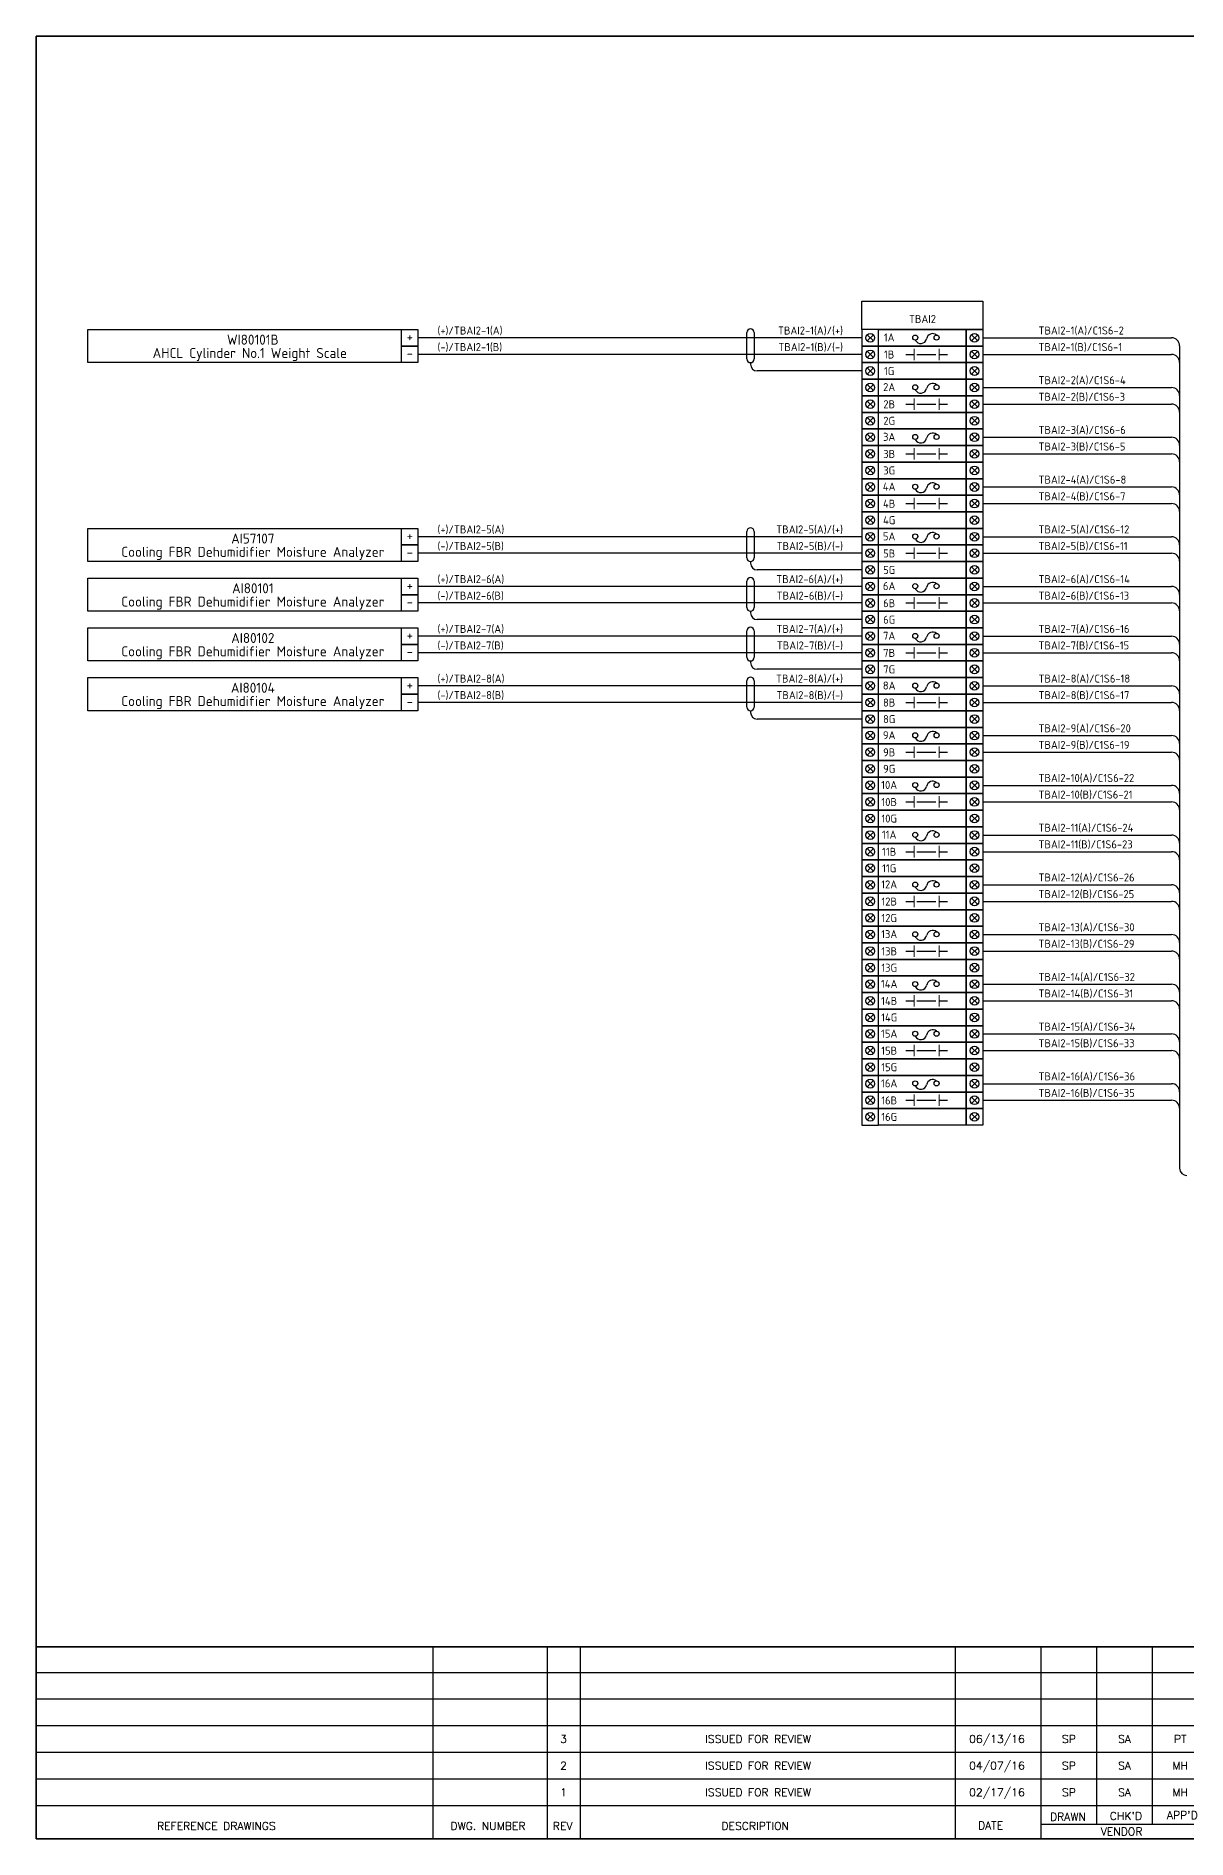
# Model space of a CAD drawing. Header units: inches. Extents: x 579627 to 667544, y 458630 to 507164.
# Drawn here: x 619305 to 621032, y 497172 to 499876 of the extents above; entities that cross this region are included whole.
import ezdxf
from ezdxf.enums import TextEntityAlignment as Align

# ---------------------------------------------------------------- set-up
doc = ezdxf.new("R2010")
doc.units = ezdxf.units.IN
doc.header["$MEASUREMENT"] = 0
for name, color, linetype in [('GT_1', 9, 'Continuous'), ('HELPPOINT', 7, 'Continuous'), ('MEMBER', 7, 'Continuous'), ('power', 7, 'Continuous')]:
    doc.layers.add(name, color=color, linetype=linetype)
doc.styles.add('HTX11', font='O8111901')
doc.styles.add('ISO3098B', font='ISO3098B.shx')
doc.styles.add('ROMANS', font='romans.shx', dxfattribs={"width": 0.85, "height": 25})

# ---------------------------------------------------------------- blocks, each defined once
blk = doc.blocks.new('TPA')
at = {"layer": 'GT_1', "color": 4, "flags": 128}
for points in [[(563383.4, 501946.4), (563383.4, 502273.8)], [(563578.8, 501946.4), (563578.8, 502273.8)], [(563634.6, 501946.4), (563634.6, 502273.8)], [(564274, 501946.4), (564274, 502273.8)], [(564419.8, 501946.4), (564419.8, 502273.8)], [(564514.7, 501971.1), (564514.7, 502273.8)], [(564609.7, 501971.2), (564609.7, 502273.8)], [(564807.7, 502229.7), (562706.8, 502229.7)], [(564807.7, 502184.4), (562706.8, 502184.4)], [(564807.7, 502139.1), (562706.8, 502139.1)], [(564807.7, 502093.7), (562706.8, 502093.7)], [(564807.7, 502048.3), (562706.8, 502048.3)], [(564807.6, 502003), (562706.8, 502003)], [(564704.3, 501971.1), (564419.8, 501971.1)]]:
    blk.add_lwpolyline(points, dxfattribs=at)
at = {"layer": 'HELPPOINT', "color": 4, "lineweight": 35}
for p, q in [((562706.8, 501946.4), (562706.8, 505019.3)), ((562706.8, 505019.3), (567131, 505019.3)), ((562706.8, 501946.4), (562706.8, 505019.3)), ((562706.8, 505019.3), (567131, 505019.3)), ((567131, 501946.4), (562706.8, 501946.4)), ((567131, 501946.4), (562706.8, 501946.4))]:
    blk.add_line(p, q, dxfattribs=at)
at = {"layer": 'MEMBER', "color": 4, "lineweight": 35}
blk.add_line((562706.8, 502273.8), (567131, 502273.8), dxfattribs=at)
blk.add_line((562706.8, 502273.8), (567131, 502273.8), dxfattribs=at)
at = {"style": 'HTX11'}
for tag, p in [('A', (566704.3, 502037.1)), ('B', (567038.2, 501963.3))]:
    blk.add_attdef(tag, text='', height=16.8, dxfattribs=at).set_placement(p, align=Align.MIDDLE_CENTER)
at = {"layer": 'MEMBER', "color": 4, "ltscale": 0.8, "style": 'ROMANS'}
for s, height, p in [('06/13/16', 13.49, (564344.6, 502116.6)), ('3', 13.5, (563605.6, 502116.6)), ('ISSUED FOR REVIEW', 13.495, (563937.5, 502116.6)), ('SP', 13.49, (564467.2, 502116.6)), ('SA', 13.49, (564562.1, 502116.6)), ('PT', 13.49, (564657, 502116.6)), ('2', 13.5, (563605.6, 502071.2)), ('ISSUED FOR REVIEW', 13.495, (563937.5, 502071.2)), ('04/07/16', 13.49, (564344.6, 502071.2)), ('SP', 13.49, (564467.2, 502071.2)), ('SA', 13.49, (564562.1, 502071.2)), ('MH', 13.49, (564657, 502071.2)), ('1', 13.5, (563605.6, 502025.8)), ('ISSUED FOR REVIEW', 13.495, (563937.5, 502025.8)), ('02/17/16', 13.49, (564344.6, 502025.8)), ('SP', 13.49, (564467.2, 502025.8)), ('SA', 13.49, (564562.1, 502025.8)), ('MH', 13.49, (564657, 502025.8))]:
    blk.add_text(s, height=height, dxfattribs=at).set_placement(p, align=Align.MIDDLE_CENTER)
for s, height, p in [('REFERENCE DRAWINGS', 13.495, (562912.9, 501961.6)), ('DWG. NUMBER', 13.495, (563413.2, 501961.6)), ('REV', 13.49, (563587.7, 501961.6)), ('DESCRIPTION', 13.495, (563875, 501961.6)), ('DATE', 13.49, (564312.3, 501962.5)), ('DRAWN', 13.49, (564435, 501977.3)), ("CHK'D", 13.49, (564537, 501978.7)), ("APP'D", 13.49, (564634.3, 501980.1)), ('VENDOR', 13.49, (564521.5, 501952.2))]:
    blk.add_text(s, height=height, dxfattribs=at).set_placement(p)

msp = doc.modelspace()

# ---------------------------------------------------------------- linework, layer by layer
at = {"color": 4}
for p, q in [((620544.2, 499423.8), (619878.2, 499423.8)), ((620725.6, 499423.8), (621008.6, 499423.8)), ((621020.6, 499411.8), (621020.6, 498178.3)), ((620725.6, 499349.2), (621008.6, 499349.2)), ((620725.6, 499274.6), (621008.6, 499274.6)), ((620725.6, 499200), (621008.6, 499200)), ((620544.2, 499125.4), (619878.2, 499125.4)), ((620725.6, 499125.4), (621008.6, 499125.4)), ((620544.2, 499050.8), (619878.2, 499050.8)), ((620725.6, 499050.8), (621008.6, 499050.8)), ((620544.2, 498976.2), (619878.2, 498976.2)), ((620725.6, 498976.2), (621008.6, 498976.2)), ((620544.2, 498901.7), (619878.2, 498901.7)), ((620725.6, 498901.7), (621008.6, 498901.7)), ((620725.6, 498827.1), (621008.6, 498827.1)), ((620725.6, 498752.5), (621008.6, 498752.5)), ((620725.6, 498677.9), (621008.6, 498677.9)), ((620725.6, 498603.3), (621008.6, 498603.3)), ((620725.6, 498528.7), (621008.6, 498528.7)), ((620725.6, 498454.1), (621008.6, 498454.1)), ((620725.6, 498379.6), (621008.6, 498379.6)), ((620725.6, 498305), (621008.6, 498305))]:
    msp.add_line(p, q, dxfattribs=at)
at = {"color": 1}
for p, q in [((620561.3, 499428.4), (620552, 499419.1)), ((620552, 499428.4), (620561.3, 499419.1)), ((620708.5, 499428.4), (620717.8, 499419.1)), ((620717.8, 499428.4), (620708.5, 499419.1)), ((620561.3, 499353.8), (620552, 499344.5)), ((620552, 499353.8), (620561.3, 499344.5)), ((620708.5, 499353.8), (620717.8, 499344.5)), ((620717.8, 499353.8), (620708.5, 499344.5)), ((620561.3, 499279.2), (620552, 499270)), ((620552, 499279.2), (620561.3, 499270)), ((620708.5, 499279.2), (620717.8, 499270)), ((620717.8, 499279.2), (620708.5, 499270)), ((620561.3, 499204.6), (620552, 499195.4)), ((620552, 499204.6), (620561.3, 499195.4)), ((620708.5, 499204.6), (620717.8, 499195.4)), ((620717.8, 499204.6), (620708.5, 499195.4)), ((620561.3, 499130), (620552, 499120.8)), ((620552, 499130), (620561.3, 499120.8)), ((620708.5, 499130), (620717.8, 499120.8)), ((620717.8, 499130), (620708.5, 499120.8)), ((620561.3, 499055.5), (620552, 499046.2)), ((620552, 499055.5), (620561.3, 499046.2)), ((620708.5, 499055.5), (620717.8, 499046.2)), ((620717.8, 499055.5), (620708.5, 499046.2)), ((620561.3, 498980.9), (620552, 498971.6)), ((620552, 498980.9), (620561.3, 498971.6)), ((620708.5, 498980.9), (620717.8, 498971.6)), ((620717.8, 498980.9), (620708.5, 498971.6)), ((620561.3, 498906.3), (620552, 498897)), ((620552, 498906.3), (620561.3, 498897)), ((620708.5, 498906.3), (620717.8, 498897)), ((620717.8, 498906.3), (620708.5, 498897)), ((620561.3, 498831.7), (620552, 498822.4)), ((620552, 498831.7), (620561.3, 498822.4)), ((620708.5, 498831.7), (620717.8, 498822.4)), ((620717.8, 498831.7), (620708.5, 498822.4)), ((620561.3, 498757.1), (620552, 498747.9)), ((620552, 498757.1), (620561.3, 498747.9)), ((620708.5, 498757.1), (620717.8, 498747.9)), ((620717.8, 498757.1), (620708.5, 498747.9)), ((620561.3, 498682.5), (620552, 498673.3)), ((620552, 498682.5), (620561.3, 498673.3)), ((620708.5, 498682.5), (620717.8, 498673.3)), ((620717.8, 498682.5), (620708.5, 498673.3)), ((620561.3, 498607.9), (620552, 498598.7)), ((620552, 498607.9), (620561.3, 498598.7)), ((620708.5, 498607.9), (620717.8, 498598.7)), ((620717.8, 498607.9), (620708.5, 498598.7)), ((620561.3, 498533.4), (620552, 498524.1)), ((620552, 498533.4), (620561.3, 498524.1)), ((620708.5, 498533.4), (620717.8, 498524.1)), ((620717.8, 498533.4), (620708.5, 498524.1)), ((620561.3, 498458.8), (620552, 498449.5)), ((620552, 498458.8), (620561.3, 498449.5)), ((620708.5, 498458.8), (620717.8, 498449.5)), ((620717.8, 498458.8), (620708.5, 498449.5)), ((620561.3, 498384.2), (620552, 498374.9)), ((620552, 498384.2), (620561.3, 498374.9)), ((620708.5, 498384.2), (620717.8, 498374.9)), ((620717.8, 498384.2), (620708.5, 498374.9)), ((620561.3, 498309.6), (620552, 498300.4)), ((620552, 498309.6), (620561.3, 498300.4)), ((620708.5, 498309.6), (620717.8, 498300.4)), ((620717.8, 498309.6), (620708.5, 498300.4))]:
    msp.add_line(p, q, dxfattribs=at)
at = {"color": 0}
for p, q in [((620544.2, 499398.9), (619878.2, 499398.9)), ((620561.3, 499403.5), (620552, 499394.3)), ((620552, 499403.5), (620561.3, 499394.3)), ((620609.8, 499398.9), (620622.4, 499398.9)), ((620626.3, 499398.9), (620654.9, 499398.9)), ((620659.9, 499398.9), (620672.5, 499398.9)), ((620708.5, 499403.5), (620717.8, 499394.3)), ((620717.8, 499403.5), (620708.5, 499394.3)), ((620725.6, 499398.9), (621008.6, 499398.9)), ((620561.3, 499328.9), (620552, 499319.7)), ((620552, 499328.9), (620561.3, 499319.7)), ((620609.8, 499324.3), (620622.4, 499324.3)), ((620626.3, 499324.3), (620654.9, 499324.3)), ((620659.9, 499324.3), (620672.5, 499324.3)), ((620708.5, 499328.9), (620717.8, 499319.7)), ((620717.8, 499328.9), (620708.5, 499319.7)), ((620725.6, 499324.3), (621008.6, 499324.3)), ((620561.3, 499254.3), (620552, 499245.1)), ((620552, 499254.3), (620561.3, 499245.1)), ((620708.5, 499254.3), (620717.8, 499245.1)), ((620717.8, 499254.3), (620708.5, 499245.1)), ((620609.8, 499249.7), (620622.4, 499249.7)), ((620626.3, 499249.7), (620654.9, 499249.7)), ((620659.9, 499249.7), (620672.5, 499249.7)), ((620725.6, 499249.7), (621008.6, 499249.7)), ((620561.3, 499179.8), (620552, 499170.5)), ((620552, 499179.8), (620561.3, 499170.5)), ((620609.8, 499175.1), (620622.4, 499175.1)), ((620626.3, 499175.1), (620654.9, 499175.1)), ((620659.9, 499175.1), (620672.5, 499175.1)), ((620708.5, 499179.8), (620717.8, 499170.5)), ((620717.8, 499179.8), (620708.5, 499170.5)), ((620725.6, 499175.1), (621008.6, 499175.1)), ((620544.2, 499100.6), (619878.2, 499100.6)), ((620561.3, 499105.2), (620552, 499095.9)), ((620552, 499105.2), (620561.3, 499095.9)), ((620609.8, 499100.6), (620622.4, 499100.6)), ((620626.3, 499100.6), (620654.9, 499100.6)), ((620659.9, 499100.6), (620672.5, 499100.6)), ((620708.5, 499105.2), (620717.8, 499095.9)), ((620717.8, 499105.2), (620708.5, 499095.9)), ((620725.6, 499100.6), (621008.6, 499100.6)), ((620544.2, 499026), (619878.2, 499026)), ((620561.3, 499030.6), (620552, 499021.3)), ((620552, 499030.6), (620561.3, 499021.3)), ((620609.8, 499026), (620622.4, 499026)), ((620626.3, 499026), (620654.9, 499026)), ((620659.9, 499026), (620672.5, 499026)), ((620708.5, 499030.6), (620717.8, 499021.3)), ((620717.8, 499030.6), (620708.5, 499021.3)), ((620725.6, 499026), (621008.6, 499026)), ((620561.3, 498956), (620552, 498946.8)), ((620552, 498956), (620561.3, 498946.8)), ((620708.5, 498956), (620717.8, 498946.8)), ((620717.8, 498956), (620708.5, 498946.8)), ((620544.2, 498951.4), (619878.2, 498951.4)), ((620609.8, 498951.4), (620622.4, 498951.4)), ((620626.3, 498951.4), (620654.9, 498951.4)), ((620659.9, 498951.4), (620672.5, 498951.4)), ((620725.6, 498951.4), (621008.6, 498951.4)), ((620544.2, 498876.8), (619878.2, 498876.8)), ((620561.3, 498881.4), (620552, 498872.2)), ((620552, 498881.4), (620561.3, 498872.2)), ((620609.8, 498876.8), (620622.4, 498876.8)), ((620626.3, 498876.8), (620654.9, 498876.8)), ((620659.9, 498876.8), (620672.5, 498876.8)), ((620708.5, 498881.4), (620717.8, 498872.2)), ((620717.8, 498881.4), (620708.5, 498872.2)), ((620725.6, 498876.8), (621008.6, 498876.8)), ((620561.3, 498806.8), (620552, 498797.6)), ((620552, 498806.8), (620561.3, 498797.6)), ((620609.8, 498802.2), (620622.4, 498802.2)), ((620626.3, 498802.2), (620654.9, 498802.2)), ((620659.9, 498802.2), (620672.5, 498802.2)), ((620708.5, 498806.8), (620717.8, 498797.6)), ((620717.8, 498806.8), (620708.5, 498797.6)), ((620725.6, 498802.2), (621008.6, 498802.2)), ((620561.3, 498732.3), (620552, 498723)), ((620552, 498732.3), (620561.3, 498723)), ((620609.8, 498727.6), (620622.4, 498727.6)), ((620626.3, 498727.6), (620654.9, 498727.6)), ((620659.9, 498727.6), (620672.5, 498727.6)), ((620708.5, 498732.3), (620717.8, 498723)), ((620717.8, 498732.3), (620708.5, 498723)), ((620725.6, 498727.6), (621008.6, 498727.6)), ((620561.3, 498657.7), (620552, 498648.4)), ((620552, 498657.7), (620561.3, 498648.4)), ((620708.5, 498657.7), (620717.8, 498648.4)), ((620717.8, 498657.7), (620708.5, 498648.4)), ((620609.8, 498653), (620622.4, 498653)), ((620626.3, 498653), (620654.9, 498653)), ((620659.9, 498653), (620672.5, 498653)), ((620725.6, 498653), (621008.6, 498653)), ((620561.3, 498583.1), (620552, 498573.8)), ((620552, 498583.1), (620561.3, 498573.8)), ((620609.8, 498578.5), (620622.4, 498578.5)), ((620626.3, 498578.5), (620654.9, 498578.5)), ((620659.9, 498578.5), (620672.5, 498578.5)), ((620708.5, 498583.1), (620717.8, 498573.8)), ((620717.8, 498583.1), (620708.5, 498573.8)), ((620725.6, 498578.5), (621008.6, 498578.5)), ((620561.3, 498508.5), (620552, 498499.2)), ((620552, 498508.5), (620561.3, 498499.2)), ((620609.8, 498503.9), (620622.4, 498503.9)), ((620626.3, 498503.9), (620654.9, 498503.9)), ((620659.9, 498503.9), (620672.5, 498503.9)), ((620708.5, 498508.5), (620717.8, 498499.2)), ((620717.8, 498508.5), (620708.5, 498499.2)), ((620725.6, 498503.9), (621008.6, 498503.9)), ((620561.3, 498433.9), (620552, 498424.7)), ((620552, 498433.9), (620561.3, 498424.7)), ((620609.8, 498429.3), (620622.4, 498429.3)), ((620626.3, 498429.3), (620654.9, 498429.3)), ((620659.9, 498429.3), (620672.5, 498429.3)), ((620708.5, 498433.9), (620717.8, 498424.7)), ((620717.8, 498433.9), (620708.5, 498424.7)), ((620725.6, 498429.3), (621008.6, 498429.3)), ((620561.3, 498359.3), (620552, 498350.1)), ((620552, 498359.3), (620561.3, 498350.1)), ((620609.8, 498354.7), (620622.4, 498354.7)), ((620626.3, 498354.7), (620654.9, 498354.7)), ((620659.9, 498354.7), (620672.5, 498354.7)), ((620708.5, 498359.3), (620717.8, 498350.1)), ((620717.8, 498359.3), (620708.5, 498350.1)), ((620725.6, 498354.7), (621008.6, 498354.7)), ((620561.3, 498284.7), (620552, 498275.5)), ((620552, 498284.7), (620561.3, 498275.5)), ((620609.8, 498280.1), (620622.4, 498280.1)), ((620626.3, 498280.1), (620654.9, 498280.1)), ((620659.9, 498280.1), (620672.5, 498280.1)), ((620708.5, 498284.7), (620717.8, 498275.5)), ((620717.8, 498284.7), (620708.5, 498275.5)), ((620725.6, 498280.1), (621008.6, 498280.1))]:
    msp.add_line(p, q, dxfattribs=at)
at = {"color": 0, "lineweight": 9}
for p, q in [((620622.4, 499390.4), (620622.4, 499407.4)), ((620659.9, 499390.4), (620659.9, 499407.4)), ((620622.4, 499315.8), (620622.4, 499332.8)), ((620659.9, 499315.8), (620659.9, 499332.8)), ((620622.4, 499241.2), (620622.4, 499258.3)), ((620659.9, 499241.2), (620659.9, 499258.3)), ((620622.4, 499166.6), (620622.4, 499183.7)), ((620659.9, 499166.6), (620659.9, 499183.7)), ((620622.4, 499092), (620622.4, 499109.1)), ((620659.9, 499092), (620659.9, 499109.1)), ((620622.4, 499017.4), (620622.4, 499034.5)), ((620659.9, 499017.4), (620659.9, 499034.5)), ((620622.4, 498942.8), (620622.4, 498959.9)), ((620659.9, 498942.8), (620659.9, 498959.9)), ((620622.4, 498868.3), (620622.4, 498885.3)), ((620659.9, 498868.3), (620659.9, 498885.3)), ((620622.4, 498793.7), (620622.4, 498810.7)), ((620659.9, 498793.7), (620659.9, 498810.7)), ((620622.4, 498719.1), (620622.4, 498736.2)), ((620659.9, 498719.1), (620659.9, 498736.2)), ((620622.4, 498644.5), (620622.4, 498661.6)), ((620659.9, 498644.5), (620659.9, 498661.6)), ((620622.4, 498569.9), (620622.4, 498587)), ((620659.9, 498569.9), (620659.9, 498587)), ((620622.4, 498495.3), (620622.4, 498512.4)), ((620659.9, 498495.3), (620659.9, 498512.4)), ((620622.4, 498420.8), (620622.4, 498437.8)), ((620659.9, 498420.8), (620659.9, 498437.8)), ((620622.4, 498346.2), (620622.4, 498363.2)), ((620659.9, 498346.2), (620659.9, 498363.2)), ((620622.4, 498271.6), (620622.4, 498288.6)), ((620659.9, 498271.6), (620659.9, 498288.6))]:
    msp.add_line(p, q, dxfattribs=at)
at = {"color": 3}
for p, q in [((620377, 499386.5), (620377, 499384)), ((620544.2, 499374), (620387, 499374)), ((620561.3, 499378.7), (620552, 499369.4)), ((620552, 499378.7), (620561.3, 499369.4)), ((620708.5, 499378.7), (620717.8, 499369.4)), ((620717.8, 499378.7), (620708.5, 499369.4)), ((620561.3, 499304.1), (620552, 499294.8)), ((620552, 499304.1), (620561.3, 499294.8)), ((620708.5, 499304.1), (620717.8, 499294.8)), ((620717.8, 499304.1), (620708.5, 499294.8)), ((620561.3, 499229.5), (620552, 499220.2)), ((620552, 499229.5), (620561.3, 499220.2)), ((620708.5, 499229.5), (620717.8, 499220.2)), ((620717.8, 499229.5), (620708.5, 499220.2)), ((620561.3, 499154.9), (620552, 499145.7)), ((620552, 499154.9), (620561.3, 499145.7)), ((620708.5, 499154.9), (620717.8, 499145.7)), ((620717.8, 499154.9), (620708.5, 499145.7)), ((620377, 499088.1), (620377, 499085.7)), ((620544.2, 499075.7), (620387, 499075.7)), ((620561.3, 499080.3), (620552, 499071.1)), ((620552, 499080.3), (620561.3, 499071.1)), ((620708.5, 499080.3), (620717.8, 499071.1)), ((620717.8, 499080.3), (620708.5, 499071.1)), ((620377, 499013.6), (620377, 499011.1)), ((620544.2, 499001.1), (620387, 499001.1)), ((620561.3, 499005.7), (620552, 498996.5)), ((620552, 499005.7), (620561.3, 498996.5)), ((620708.5, 499005.7), (620717.8, 498996.5)), ((620717.8, 499005.7), (620708.5, 498996.5)), ((620377, 498939), (620377, 498936.5)), ((620561.3, 498931.1), (620552, 498921.9)), ((620552, 498931.1), (620561.3, 498921.9)), ((620708.5, 498931.1), (620717.8, 498921.9)), ((620717.8, 498931.1), (620708.5, 498921.9)), ((620544.2, 498926.5), (620387, 498926.5)), ((620377, 498864.4), (620377, 498861.9)), ((620544.2, 498851.9), (620387, 498851.9)), ((620561.3, 498856.6), (620552, 498847.3)), ((620552, 498856.6), (620561.3, 498847.3)), ((620708.5, 498856.6), (620717.8, 498847.3)), ((620717.8, 498856.6), (620708.5, 498847.3)), ((620561.3, 498782), (620552, 498772.7)), ((620552, 498782), (620561.3, 498772.7)), ((620708.5, 498782), (620717.8, 498772.7)), ((620717.8, 498782), (620708.5, 498772.7)), ((620561.3, 498707.4), (620552, 498698.1)), ((620552, 498707.4), (620561.3, 498698.1)), ((620708.5, 498707.4), (620717.8, 498698.1)), ((620717.8, 498707.4), (620708.5, 498698.1)), ((620561.3, 498632.8), (620552, 498623.6)), ((620552, 498632.8), (620561.3, 498623.6)), ((620708.5, 498632.8), (620717.8, 498623.6)), ((620717.8, 498632.8), (620708.5, 498623.6)), ((620561.3, 498558.2), (620552, 498549)), ((620552, 498558.2), (620561.3, 498549)), ((620708.5, 498558.2), (620717.8, 498549)), ((620717.8, 498558.2), (620708.5, 498549)), ((620561.3, 498483.6), (620552, 498474.4)), ((620552, 498483.6), (620561.3, 498474.4)), ((620708.5, 498483.6), (620717.8, 498474.4)), ((620717.8, 498483.6), (620708.5, 498474.4)), ((620561.3, 498409), (620552, 498399.8)), ((620552, 498409), (620561.3, 498399.8)), ((620708.5, 498409), (620717.8, 498399.8)), ((620717.8, 498409), (620708.5, 498399.8)), ((620561.3, 498334.5), (620552, 498325.2)), ((620552, 498334.5), (620561.3, 498325.2)), ((620708.5, 498334.5), (620717.8, 498325.2)), ((620717.8, 498334.5), (620708.5, 498325.2)), ((620561.3, 498259.9), (620552, 498250.6)), ((620552, 498259.9), (620561.3, 498250.6)), ((620708.5, 498259.9), (620717.8, 498250.6)), ((620717.8, 498259.9), (620708.5, 498250.6))]:
    msp.add_line(p, q, dxfattribs=at)
at = {"color": 4}
msp.add_lwpolyline([(620544.2, 499478.7), (620725.6, 499478.7), (620725.6, 499436.2), (620544.2, 499436.2)], close=True, dxfattribs=at)
at = {"color": 2}
for points in [[(619382.9, 499436.2), (619878.2, 499436.2), (619878.2, 499386.5), (619382.9, 499386.5)], [(619382.9, 499137.8), (619878.2, 499137.8), (619878.2, 499088.1), (619382.9, 499088.1)], [(619382.9, 499063.3), (619878.2, 499063.3), (619878.2, 499013.5), (619382.9, 499013.5)], [(619382.9, 498988.7), (619878.2, 498988.7), (619878.2, 498939), (619382.9, 498939)], [(619382.9, 498914.1), (619878.2, 498914.1), (619878.2, 498864.4), (619382.9, 498864.4)]]:
    msp.add_lwpolyline(points, close=True, dxfattribs=at)
at = {"color": 1}
for points in [[(619853.3, 499436.2), (619878.2, 499436.2), (619878.2, 499411.3), (619853.3, 499411.3)], [(620569.1, 499436.2), (620544.2, 499436.2), (620544.2, 499411.3), (620569.1, 499411.3)], [(620569.1, 499436.2), (620700.7, 499436.2), (620700.7, 499411.3), (620569.1, 499411.3)], [(620700.7, 499436.2), (620725.6, 499436.2), (620725.6, 499411.3), (620700.7, 499411.3)], [(620569.1, 499361.6), (620544.2, 499361.6), (620544.2, 499336.7), (620569.1, 499336.7)], [(620569.1, 499361.6), (620700.7, 499361.6), (620700.7, 499336.7), (620569.1, 499336.7)], [(620700.7, 499361.6), (620725.6, 499361.6), (620725.6, 499336.7), (620700.7, 499336.7)], [(620569.1, 499287), (620544.2, 499287), (620544.2, 499262.2), (620569.1, 499262.2)], [(620569.1, 499287), (620700.7, 499287), (620700.7, 499262.2), (620569.1, 499262.2)], [(620700.7, 499287), (620725.6, 499287), (620725.6, 499262.2), (620700.7, 499262.2)], [(620569.1, 499212.4), (620544.2, 499212.4), (620544.2, 499187.6), (620569.1, 499187.6)], [(620569.1, 499212.4), (620700.7, 499212.4), (620700.7, 499187.6), (620569.1, 499187.6)], [(620700.7, 499212.4), (620725.6, 499212.4), (620725.6, 499187.6), (620700.7, 499187.6)], [(619853.3, 499137.8), (619878.2, 499137.8), (619878.2, 499113), (619853.3, 499113)], [(620569.1, 499137.8), (620544.2, 499137.8), (620544.2, 499113), (620569.1, 499113)], [(620569.1, 499137.8), (620700.7, 499137.8), (620700.7, 499113), (620569.1, 499113)], [(620700.7, 499137.8), (620725.6, 499137.8), (620725.6, 499113), (620700.7, 499113)], [(619853.3, 499063.3), (619878.2, 499063.3), (619878.2, 499038.4), (619853.3, 499038.4)], [(620569.1, 499063.3), (620544.2, 499063.3), (620544.2, 499038.4), (620569.1, 499038.4)], [(620569.1, 499063.3), (620700.7, 499063.3), (620700.7, 499038.4), (620569.1, 499038.4)], [(620700.7, 499063.3), (620725.6, 499063.3), (620725.6, 499038.4), (620700.7, 499038.4)], [(619853.3, 498988.7), (619878.2, 498988.7), (619878.2, 498963.8), (619853.3, 498963.8)], [(620569.1, 498988.7), (620544.2, 498988.7), (620544.2, 498963.8), (620569.1, 498963.8)], [(620569.1, 498988.7), (620700.7, 498988.7), (620700.7, 498963.8), (620569.1, 498963.8)], [(620700.7, 498988.7), (620725.6, 498988.7), (620725.6, 498963.8), (620700.7, 498963.8)], [(619853.3, 498914.1), (619878.2, 498914.1), (619878.2, 498889.2), (619853.3, 498889.2)], [(620569.1, 498914.1), (620544.2, 498914.1), (620544.2, 498889.2), (620569.1, 498889.2)], [(620569.1, 498914.1), (620700.7, 498914.1), (620700.7, 498889.2), (620569.1, 498889.2)], [(620700.7, 498914.1), (620725.6, 498914.1), (620725.6, 498889.2), (620700.7, 498889.2)], [(620569.1, 498839.5), (620544.2, 498839.5), (620544.2, 498814.6), (620569.1, 498814.6)], [(620569.1, 498839.5), (620700.7, 498839.5), (620700.7, 498814.6), (620569.1, 498814.6)], [(620700.7, 498839.5), (620725.6, 498839.5), (620725.6, 498814.6), (620700.7, 498814.6)], [(620569.1, 498764.9), (620544.2, 498764.9), (620544.2, 498740.1), (620569.1, 498740.1)], [(620569.1, 498764.9), (620700.7, 498764.9), (620700.7, 498740.1), (620569.1, 498740.1)], [(620700.7, 498764.9), (620725.6, 498764.9), (620725.6, 498740.1), (620700.7, 498740.1)], [(620569.1, 498690.3), (620544.2, 498690.3), (620544.2, 498665.5), (620569.1, 498665.5)], [(620569.1, 498690.3), (620700.7, 498690.3), (620700.7, 498665.5), (620569.1, 498665.5)], [(620700.7, 498690.3), (620725.6, 498690.3), (620725.6, 498665.5), (620700.7, 498665.5)], [(620569.1, 498615.7), (620544.2, 498615.7), (620544.2, 498590.9), (620569.1, 498590.9)], [(620569.1, 498615.7), (620700.7, 498615.7), (620700.7, 498590.9), (620569.1, 498590.9)], [(620700.7, 498615.7), (620725.6, 498615.7), (620725.6, 498590.9), (620700.7, 498590.9)], [(620569.1, 498541.2), (620544.2, 498541.2), (620544.2, 498516.3), (620569.1, 498516.3)], [(620569.1, 498541.2), (620700.7, 498541.2), (620700.7, 498516.3), (620569.1, 498516.3)], [(620700.7, 498541.2), (620725.6, 498541.2), (620725.6, 498516.3), (620700.7, 498516.3)], [(620569.1, 498466.6), (620544.2, 498466.6), (620544.2, 498441.7), (620569.1, 498441.7)], [(620569.1, 498466.6), (620700.7, 498466.6), (620700.7, 498441.7), (620569.1, 498441.7)], [(620700.7, 498466.6), (620725.6, 498466.6), (620725.6, 498441.7), (620700.7, 498441.7)], [(620569.1, 498392), (620544.2, 498392), (620544.2, 498367.1), (620569.1, 498367.1)], [(620569.1, 498392), (620700.7, 498392), (620700.7, 498367.1), (620569.1, 498367.1)], [(620700.7, 498392), (620725.6, 498392), (620725.6, 498367.1), (620700.7, 498367.1)], [(620569.1, 498317.4), (620544.2, 498317.4), (620544.2, 498292.5), (620569.1, 498292.5)], [(620569.1, 498317.4), (620700.7, 498317.4), (620700.7, 498292.5), (620569.1, 498292.5)], [(620700.7, 498317.4), (620725.6, 498317.4), (620725.6, 498292.5), (620700.7, 498292.5)]]:
    msp.add_lwpolyline(points, close=True, dxfattribs=at)
at = {"color": 3}
for points in [[(620371.5, 499392), (620371.5, 499392), (620371.5, 499431.5)], [(620382.5, 499431.5), (620382.5, 499392)], [(620371.5, 499093.6), (620371.5, 499093.6), (620371.5, 499133.2)], [(620382.5, 499133.2), (620382.5, 499093.6)], [(620371.5, 499019.1), (620371.5, 499019.1), (620371.5, 499058.6)], [(620382.5, 499058.6), (620382.5, 499019.1)], [(620371.5, 498944.5), (620371.5, 498944.5), (620371.5, 498984)], [(620382.5, 498984), (620382.5, 498944.5)], [(620371.5, 498869.9), (620371.5, 498869.9), (620371.5, 498909.4)], [(620382.5, 498909.4), (620382.5, 498869.9)]]:
    msp.add_lwpolyline(points, dxfattribs=at)
at = {"color": 0, "const_width": 0.3}
for points in [[(620544.2, 499436.2), (620725.6, 499436.2), (620725.6, 499361.6), (620544.2, 499361.6), (620544.2, 499436.2)], [(620544.2, 499361.6), (620725.6, 499361.6), (620725.6, 499287), (620544.2, 499287), (620544.2, 499361.6)], [(620544.2, 499287), (620725.6, 499287), (620725.6, 499212.4), (620544.2, 499212.4), (620544.2, 499287)], [(620544.2, 499212.4), (620725.6, 499212.4), (620725.6, 499137.8), (620544.2, 499137.8), (620544.2, 499212.4)], [(620544.2, 499137.8), (620725.6, 499137.8), (620725.6, 499063.3), (620544.2, 499063.3), (620544.2, 499137.8)], [(620544.2, 499063.3), (620725.6, 499063.3), (620725.6, 498988.7), (620544.2, 498988.7), (620544.2, 499063.3)], [(620544.2, 498988.7), (620725.6, 498988.7), (620725.6, 498914.1), (620544.2, 498914.1), (620544.2, 498988.7)], [(620544.2, 498914.1), (620725.6, 498914.1), (620725.6, 498839.5), (620544.2, 498839.5), (620544.2, 498914.1)], [(620544.2, 498839.5), (620725.6, 498839.5), (620725.6, 498764.9), (620544.2, 498764.9), (620544.2, 498839.5)], [(620544.2, 498764.9), (620725.6, 498764.9), (620725.6, 498690.3), (620544.2, 498690.3), (620544.2, 498764.9)], [(620544.2, 498690.3), (620725.6, 498690.3), (620725.6, 498615.7), (620544.2, 498615.7), (620544.2, 498690.3)], [(620544.2, 498615.7), (620725.6, 498615.7), (620725.6, 498541.2), (620544.2, 498541.2), (620544.2, 498615.7)], [(620544.2, 498541.2), (620725.6, 498541.2), (620725.6, 498466.6), (620544.2, 498466.6), (620544.2, 498541.2)], [(620544.2, 498466.6), (620725.6, 498466.6), (620725.6, 498392), (620544.2, 498392), (620544.2, 498466.6)], [(620544.2, 498392), (620725.6, 498392), (620725.6, 498317.4), (620544.2, 498317.4), (620544.2, 498392)], [(620544.2, 498317.4), (620725.6, 498317.4), (620725.6, 498242.8), (620544.2, 498242.8), (620544.2, 498317.4)]]:
    msp.add_lwpolyline(points, dxfattribs=at)
at = {"color": 0}
for points in [[(619853.3, 499411.3), (619878.2, 499411.3), (619878.2, 499386.5), (619853.3, 499386.5)], [(620569.1, 499411.3), (620544.2, 499411.3), (620544.2, 499386.5), (620569.1, 499386.5)], [(620569.1, 499411.3), (620700.7, 499411.3), (620700.7, 499386.5), (620569.1, 499386.5)], [(620700.7, 499411.3), (620725.6, 499411.3), (620725.6, 499386.5), (620700.7, 499386.5)], [(620569.1, 499336.7), (620544.2, 499336.7), (620544.2, 499311.9), (620569.1, 499311.9)], [(620569.1, 499336.7), (620700.7, 499336.7), (620700.7, 499311.9), (620569.1, 499311.9)], [(620700.7, 499336.7), (620725.6, 499336.7), (620725.6, 499311.9), (620700.7, 499311.9)], [(620569.1, 499262.2), (620544.2, 499262.2), (620544.2, 499237.3), (620569.1, 499237.3)], [(620569.1, 499262.2), (620700.7, 499262.2), (620700.7, 499237.3), (620569.1, 499237.3)], [(620700.7, 499262.2), (620725.6, 499262.2), (620725.6, 499237.3), (620700.7, 499237.3)], [(620569.1, 499187.6), (620544.2, 499187.6), (620544.2, 499162.7), (620569.1, 499162.7)], [(620569.1, 499187.6), (620700.7, 499187.6), (620700.7, 499162.7), (620569.1, 499162.7)], [(620700.7, 499187.6), (620725.6, 499187.6), (620725.6, 499162.7), (620700.7, 499162.7)], [(619853.3, 499113), (619878.2, 499113), (619878.2, 499088.1), (619853.3, 499088.1)], [(620569.1, 499113), (620544.2, 499113), (620544.2, 499088.1), (620569.1, 499088.1)], [(620569.1, 499113), (620700.7, 499113), (620700.7, 499088.1), (620569.1, 499088.1)], [(620700.7, 499113), (620725.6, 499113), (620725.6, 499088.1), (620700.7, 499088.1)], [(619853.3, 499038.4), (619878.2, 499038.4), (619878.2, 499013.5), (619853.3, 499013.5)], [(620569.1, 499038.4), (620544.2, 499038.4), (620544.2, 499013.5), (620569.1, 499013.5)], [(620569.1, 499038.4), (620700.7, 499038.4), (620700.7, 499013.5), (620569.1, 499013.5)], [(620700.7, 499038.4), (620725.6, 499038.4), (620725.6, 499013.5), (620700.7, 499013.5)], [(619853.3, 498963.8), (619878.2, 498963.8), (619878.2, 498939), (619853.3, 498939)], [(620569.1, 498963.8), (620544.2, 498963.8), (620544.2, 498939), (620569.1, 498939)], [(620569.1, 498963.8), (620700.7, 498963.8), (620700.7, 498939), (620569.1, 498939)], [(620700.7, 498963.8), (620725.6, 498963.8), (620725.6, 498939), (620700.7, 498939)], [(619853.3, 498889.2), (619878.2, 498889.2), (619878.2, 498864.4), (619853.3, 498864.4)], [(620569.1, 498889.2), (620544.2, 498889.2), (620544.2, 498864.4), (620569.1, 498864.4)], [(620569.1, 498889.2), (620700.7, 498889.2), (620700.7, 498864.4), (620569.1, 498864.4)], [(620700.7, 498889.2), (620725.6, 498889.2), (620725.6, 498864.4), (620700.7, 498864.4)], [(620569.1, 498814.6), (620544.2, 498814.6), (620544.2, 498789.8), (620569.1, 498789.8)], [(620569.1, 498814.6), (620700.7, 498814.6), (620700.7, 498789.8), (620569.1, 498789.8)], [(620700.7, 498814.6), (620725.6, 498814.6), (620725.6, 498789.8), (620700.7, 498789.8)], [(620569.1, 498740.1), (620544.2, 498740.1), (620544.2, 498715.2), (620569.1, 498715.2)], [(620569.1, 498740.1), (620700.7, 498740.1), (620700.7, 498715.2), (620569.1, 498715.2)], [(620700.7, 498740.1), (620725.6, 498740.1), (620725.6, 498715.2), (620700.7, 498715.2)], [(620569.1, 498665.5), (620544.2, 498665.5), (620544.2, 498640.6), (620569.1, 498640.6)], [(620569.1, 498665.5), (620700.7, 498665.5), (620700.7, 498640.6), (620569.1, 498640.6)], [(620700.7, 498665.5), (620725.6, 498665.5), (620725.6, 498640.6), (620700.7, 498640.6)], [(620569.1, 498590.9), (620544.2, 498590.9), (620544.2, 498566), (620569.1, 498566)], [(620569.1, 498590.9), (620700.7, 498590.9), (620700.7, 498566), (620569.1, 498566)], [(620700.7, 498590.9), (620725.6, 498590.9), (620725.6, 498566), (620700.7, 498566)], [(620569.1, 498516.3), (620544.2, 498516.3), (620544.2, 498491.4), (620569.1, 498491.4)], [(620569.1, 498516.3), (620700.7, 498516.3), (620700.7, 498491.4), (620569.1, 498491.4)], [(620700.7, 498516.3), (620725.6, 498516.3), (620725.6, 498491.4), (620700.7, 498491.4)], [(620569.1, 498441.7), (620544.2, 498441.7), (620544.2, 498416.9), (620569.1, 498416.9)], [(620569.1, 498441.7), (620700.7, 498441.7), (620700.7, 498416.9), (620569.1, 498416.9)], [(620700.7, 498441.7), (620725.6, 498441.7), (620725.6, 498416.9), (620700.7, 498416.9)], [(620569.1, 498367.1), (620544.2, 498367.1), (620544.2, 498342.3), (620569.1, 498342.3)], [(620569.1, 498367.1), (620700.7, 498367.1), (620700.7, 498342.3), (620569.1, 498342.3)], [(620700.7, 498367.1), (620725.6, 498367.1), (620725.6, 498342.3), (620700.7, 498342.3)], [(620569.1, 498292.5), (620544.2, 498292.5), (620544.2, 498267.7), (620569.1, 498267.7)], [(620569.1, 498292.5), (620700.7, 498292.5), (620700.7, 498267.7), (620569.1, 498267.7)], [(620700.7, 498292.5), (620725.6, 498292.5), (620725.6, 498267.7), (620700.7, 498267.7)]]:
    msp.add_lwpolyline(points, close=True, dxfattribs=at)
at = {"color": 3}
for points in [[(620569.1, 499386.5), (620544.2, 499386.5), (620544.2, 499361.6), (620569.1, 499361.6)], [(620569.1, 499386.5), (620700.7, 499386.5), (620700.7, 499361.6), (620569.1, 499361.6)], [(620700.7, 499386.5), (620725.6, 499386.5), (620725.6, 499361.6), (620700.7, 499361.6)], [(620569.1, 499311.9), (620544.2, 499311.9), (620544.2, 499287), (620569.1, 499287)], [(620569.1, 499311.9), (620700.7, 499311.9), (620700.7, 499287), (620569.1, 499287)], [(620700.7, 499311.9), (620725.6, 499311.9), (620725.6, 499287), (620700.7, 499287)], [(620569.1, 499237.3), (620544.2, 499237.3), (620544.2, 499212.4), (620569.1, 499212.4)], [(620569.1, 499237.3), (620700.7, 499237.3), (620700.7, 499212.4), (620569.1, 499212.4)], [(620700.7, 499237.3), (620725.6, 499237.3), (620725.6, 499212.4), (620700.7, 499212.4)], [(620569.1, 499162.7), (620544.2, 499162.7), (620544.2, 499137.8), (620569.1, 499137.8)], [(620569.1, 499162.7), (620700.7, 499162.7), (620700.7, 499137.8), (620569.1, 499137.8)], [(620700.7, 499162.7), (620725.6, 499162.7), (620725.6, 499137.8), (620700.7, 499137.8)], [(620569.1, 499088.1), (620544.2, 499088.1), (620544.2, 499063.3), (620569.1, 499063.3)], [(620569.1, 499088.1), (620700.7, 499088.1), (620700.7, 499063.3), (620569.1, 499063.3)], [(620700.7, 499088.1), (620725.6, 499088.1), (620725.6, 499063.3), (620700.7, 499063.3)], [(620569.1, 499013.5), (620544.2, 499013.5), (620544.2, 498988.7), (620569.1, 498988.7)], [(620569.1, 499013.5), (620700.7, 499013.5), (620700.7, 498988.7), (620569.1, 498988.7)], [(620700.7, 499013.5), (620725.6, 499013.5), (620725.6, 498988.7), (620700.7, 498988.7)], [(620569.1, 498939), (620544.2, 498939), (620544.2, 498914.1), (620569.1, 498914.1)], [(620569.1, 498939), (620700.7, 498939), (620700.7, 498914.1), (620569.1, 498914.1)], [(620700.7, 498939), (620725.6, 498939), (620725.6, 498914.1), (620700.7, 498914.1)], [(620569.1, 498864.4), (620544.2, 498864.4), (620544.2, 498839.5), (620569.1, 498839.5)], [(620569.1, 498864.4), (620700.7, 498864.4), (620700.7, 498839.5), (620569.1, 498839.5)], [(620700.7, 498864.4), (620725.6, 498864.4), (620725.6, 498839.5), (620700.7, 498839.5)], [(620569.1, 498789.8), (620544.2, 498789.8), (620544.2, 498764.9), (620569.1, 498764.9)], [(620569.1, 498789.8), (620700.7, 498789.8), (620700.7, 498764.9), (620569.1, 498764.9)], [(620700.7, 498789.8), (620725.6, 498789.8), (620725.6, 498764.9), (620700.7, 498764.9)], [(620569.1, 498715.2), (620544.2, 498715.2), (620544.2, 498690.3), (620569.1, 498690.3)], [(620569.1, 498715.2), (620700.7, 498715.2), (620700.7, 498690.3), (620569.1, 498690.3)], [(620700.7, 498715.2), (620725.6, 498715.2), (620725.6, 498690.3), (620700.7, 498690.3)], [(620569.1, 498640.6), (620544.2, 498640.6), (620544.2, 498615.7), (620569.1, 498615.7)], [(620569.1, 498640.6), (620700.7, 498640.6), (620700.7, 498615.7), (620569.1, 498615.7)], [(620700.7, 498640.6), (620725.6, 498640.6), (620725.6, 498615.7), (620700.7, 498615.7)], [(620569.1, 498566), (620544.2, 498566), (620544.2, 498541.2), (620569.1, 498541.2)], [(620569.1, 498566), (620700.7, 498566), (620700.7, 498541.2), (620569.1, 498541.2)], [(620700.7, 498566), (620725.6, 498566), (620725.6, 498541.2), (620700.7, 498541.2)], [(620569.1, 498491.4), (620544.2, 498491.4), (620544.2, 498466.6), (620569.1, 498466.6)], [(620569.1, 498491.4), (620700.7, 498491.4), (620700.7, 498466.6), (620569.1, 498466.6)], [(620700.7, 498491.4), (620725.6, 498491.4), (620725.6, 498466.6), (620700.7, 498466.6)], [(620569.1, 498416.9), (620544.2, 498416.9), (620544.2, 498392), (620569.1, 498392)], [(620569.1, 498416.9), (620700.7, 498416.9), (620700.7, 498392), (620569.1, 498392)], [(620700.7, 498416.9), (620725.6, 498416.9), (620725.6, 498392), (620700.7, 498392)], [(620569.1, 498342.3), (620544.2, 498342.3), (620544.2, 498317.4), (620569.1, 498317.4)], [(620569.1, 498342.3), (620700.7, 498342.3), (620700.7, 498317.4), (620569.1, 498317.4)], [(620700.7, 498342.3), (620725.6, 498342.3), (620725.6, 498317.4), (620700.7, 498317.4)], [(620569.1, 498267.7), (620544.2, 498267.7), (620544.2, 498242.8), (620569.1, 498242.8)], [(620569.1, 498267.7), (620700.7, 498267.7), (620700.7, 498242.8), (620569.1, 498242.8)], [(620700.7, 498267.7), (620725.6, 498267.7), (620725.6, 498242.8), (620700.7, 498242.8)]]:
    msp.add_lwpolyline(points, close=True, dxfattribs=at)
at = {"color": 1}
for centre in [(620556.7, 499423.8), (620713.1, 499423.8), (620556.7, 499349.2), (620713.1, 499349.2), (620556.7, 499274.6), (620713.1, 499274.6), (620556.7, 499200), (620713.1, 499200), (620556.7, 499125.4), (620713.1, 499125.4), (620556.7, 499050.8), (620713.1, 499050.8), (620556.7, 498976.2), (620713.1, 498976.2), (620556.7, 498901.7), (620713.1, 498901.7), (620556.7, 498827.1), (620713.1, 498827.1), (620556.7, 498752.5), (620713.1, 498752.5), (620556.7, 498677.9), (620713.1, 498677.9), (620556.7, 498603.3), (620713.1, 498603.3), (620556.7, 498528.7), (620713.1, 498528.7), (620556.7, 498454.1), (620713.1, 498454.1), (620556.7, 498379.6), (620713.1, 498379.6), (620556.7, 498305), (620713.1, 498305)]:
    msp.add_circle(centre, 6.54, dxfattribs=at)
at = {"color": 0}
for centre in [(620556.7, 499398.9), (620713.1, 499398.9), (620556.7, 499324.3), (620713.1, 499324.3), (620556.7, 499249.7), (620713.1, 499249.7), (620556.7, 499175.1), (620713.1, 499175.1), (620556.7, 499100.6), (620713.1, 499100.6), (620556.7, 499026), (620713.1, 499026), (620556.7, 498951.4), (620713.1, 498951.4), (620556.7, 498876.8), (620713.1, 498876.8), (620556.7, 498802.2), (620713.1, 498802.2), (620556.7, 498727.6), (620713.1, 498727.6), (620556.7, 498653), (620713.1, 498653), (620556.7, 498578.5), (620713.1, 498578.5), (620556.7, 498503.9), (620713.1, 498503.9), (620556.7, 498429.3), (620713.1, 498429.3), (620556.7, 498354.7), (620713.1, 498354.7), (620556.7, 498280.1), (620713.1, 498280.1)]:
    msp.add_circle(centre, 6.54, dxfattribs=at)
at = {"color": 3}
for centre in [(620556.7, 499374), (620713.1, 499374), (620556.7, 499299.4), (620713.1, 499299.4), (620556.7, 499224.9), (620713.1, 499224.9), (620556.7, 499150.3), (620713.1, 499150.3), (620556.7, 499075.7), (620713.1, 499075.7), (620556.7, 499001.1), (620713.1, 499001.1), (620556.7, 498926.5), (620713.1, 498926.5), (620556.7, 498851.9), (620713.1, 498851.9), (620556.7, 498777.3), (620713.1, 498777.3), (620556.7, 498702.8), (620713.1, 498702.8), (620556.7, 498628.2), (620713.1, 498628.2), (620556.7, 498553.6), (620713.1, 498553.6), (620556.7, 498479), (620713.1, 498479), (620556.7, 498404.4), (620713.1, 498404.4), (620556.7, 498329.8), (620713.1, 498329.8), (620556.7, 498255.3), (620713.1, 498255.3)]:
    msp.add_circle(centre, 6.54, dxfattribs=at)
for centre, radius, start, end in [((620377, 499431.5), 5.5, 0, 180), ((620377, 499392), 5.5, 180, 0), ((620387, 499384), 10, 180, 270), ((620377, 499133.2), 5.5, 0, 180), ((620377, 499093.6), 5.5, 180, 0), ((620377, 499058.6), 5.5, 0, 180), ((620387, 499085.7), 10, 180, 270), ((620377, 499019.1), 5.5, 180, 0), ((620387, 499011.1), 10, 180, 270), ((620377, 498984), 5.5, 0, 180), ((620377, 498944.5), 5.5, 180, 0), ((620387, 498936.5), 10, 180, 270), ((620377, 498909.4), 5.5, 0, 180), ((620377, 498869.9), 5.5, 180, 0), ((620387, 498861.9), 10, 180, 270)]:
    msp.add_arc(centre, radius, start, end, dxfattribs=at)
at = {"color": 4}
for centre, radius, start, end in [((621008.6, 499411.8), 12, 0, 90), ((621008.6, 499337.2), 12, 0, 90), ((621008.6, 499262.6), 12, 0, 90), ((621008.6, 499188), 12, 0, 90), ((621008.6, 499113.4), 12, 0, 90), ((621008.6, 499038.8), 12, 0, 90), ((621008.6, 498964.2), 12, 0, 90), ((621008.6, 498889.7), 12, 0, 90), ((621008.6, 498815.1), 12, 0, 90), ((621008.6, 498740.5), 12, 0, 90), ((621008.6, 498665.9), 12, 0, 90), ((621008.6, 498591.3), 12, 0, 90), ((621008.6, 498516.7), 12, 0, 90), ((621008.6, 498442.1), 12, 0, 90), ((621008.6, 498367.6), 12, 0, 90), ((621008.6, 498293), 12, 0, 90), ((621031.6, 498178.3), 11.1, 180.0002, 270), ((621031.6, 498178.3), 11.1, 180, 270)]:
    msp.add_arc(centre, radius, start, end, dxfattribs=at)
at = {"color": 0}
for centre in [(621008.6, 499386.9), (621008.6, 499312.3), (621008.6, 499237.7), (621008.6, 499163.1), (621008.6, 499088.6), (621008.6, 499014), (621008.6, 498939.4), (621008.6, 498864.8), (621008.6, 498790.2), (621008.6, 498715.6), (621008.6, 498641), (621008.6, 498566.5), (621008.6, 498491.9), (621008.6, 498417.3), (621008.6, 498342.7), (621008.6, 498268.1)]:
    msp.add_arc(centre, 12, 0, 90, dxfattribs=at)
at = {"layer": 'power', "color": 1}
for centre in [(620624.2, 499424.1), (620656.1, 499424.1), (620624.2, 499349.6), (620656.1, 499349.6), (620624.2, 499275), (620656.1, 499275), (620624.2, 499200.4), (620656.1, 499200.4), (620624.2, 499125.8), (620656.1, 499125.8), (620624.2, 499051.2), (620656.1, 499051.2), (620624.2, 498976.6), (620656.1, 498976.6), (620624.2, 498902), (620656.1, 498902), (620624.2, 498827.5), (620656.1, 498827.5), (620624.2, 498752.9), (620656.1, 498752.9), (620624.2, 498678.3), (620656.1, 498678.3), (620624.2, 498603.7), (620656.1, 498603.7), (620624.2, 498529.1), (620656.1, 498529.1), (620624.2, 498454.5), (620656.1, 498454.5), (620624.2, 498379.9), (620656.1, 498379.9), (620624.2, 498305.4), (620656.1, 498305.4)]:
    msp.add_circle(centre, 3.81, dxfattribs=at)
for centre, radius, start, end in [((620632.3, 499424.3), 9.07, 206.1634, 346.0383), ((620650.3, 499420.8), 9.24, 51.1309, 171.3254), ((620632.3, 499349.8), 9.07, 206.1634, 346.0383), ((620650.3, 499346.2), 9.24, 51.1309, 171.3254), ((620650.3, 499271.6), 9.24, 51.1309, 171.3254), ((620632.3, 499275.2), 9.07, 206.1634, 346.0383), ((620632.3, 499200.6), 9.07, 206.1634, 346.0383), ((620650.3, 499197), 9.24, 51.1309, 171.3254), ((620632.3, 499126), 9.07, 206.1634, 346.0383), ((620650.3, 499122.4), 9.24, 51.1309, 171.3254), ((620632.3, 499051.4), 9.07, 206.1634, 346.0383), ((620650.3, 499047.8), 9.24, 51.1309, 171.3254), ((620650.3, 498973.2), 9.24, 51.1309, 171.3254), ((620632.3, 498976.8), 9.07, 206.1634, 346.0383), ((620650.3, 498898.7), 9.24, 51.1309, 171.3254), ((620632.3, 498902.2), 9.07, 206.1634, 346.0383), ((620632.3, 498827.7), 9.07, 206.1634, 346.0383), ((620650.3, 498824.1), 9.24, 51.1309, 171.3254), ((620632.3, 498753.1), 9.07, 206.1634, 346.0383), ((620650.3, 498749.5), 9.24, 51.1309, 171.3254), ((620650.3, 498674.9), 9.24, 51.1309, 171.3254), ((620632.3, 498678.5), 9.07, 206.1634, 346.0383), ((620650.3, 498600.3), 9.24, 51.1309, 171.3254), ((620632.3, 498603.9), 9.07, 206.1634, 346.0383), ((620632.3, 498529.3), 9.07, 206.1634, 346.0383), ((620650.3, 498525.7), 9.24, 51.1309, 171.3254), ((620632.3, 498454.7), 9.07, 206.1634, 346.0383), ((620650.3, 498451.1), 9.24, 51.1309, 171.3254), ((620632.3, 498380.1), 9.07, 206.1634, 346.0383), ((620650.3, 498376.6), 9.24, 51.1309, 171.3254), ((620650.3, 498302), 9.24, 51.1309, 171.3254), ((620632.3, 498305.6), 9.07, 206.1634, 346.0383)]:
    msp.add_arc(centre, radius, start, end, dxfattribs=at)

# ---------------------------------------------------------------- block references
at = {"xscale": 0.8800000000046566, "yscale": 0.8800000000046566, "zscale": 0.8800000000000001}
msp.add_blockref('TPA', (124123.4, 55459.4), dxfattribs=at)

# ---------------------------------------------------------------- texts
at = {"color": 4, "style": 'ISO3098B'}
for s, p in [('(+)/TBAI2-1(A)', (619907.5, 499428.7)), ('TBAI2-1(A)/C1S6-2', (620808.9, 499428.7)), ('TBAI2-2(A)/C1S6-4', (620808.9, 499354.2)), ('TBAI2-3(A)/C1S6-6', (620808.9, 499279.6)), ('TBAI2-4(A)/C1S6-8', (620808.9, 499205)), ('(+)/TBAI2-5(A)', (619907.5, 499130.4)), ('TBAI2-5(A)/C1S6-12', (620808.9, 499130.4)), ('(+)/TBAI2-6(A)', (619907.5, 499055.8)), ('TBAI2-6(A)/C1S6-14', (620808.9, 499055.8)), ('(+)/TBAI2-7(A)', (619907.5, 498981.2)), ('TBAI2-7(A)/C1S6-16', (620808.9, 498981.2)), ('(+)/TBAI2-8(A)', (619907.5, 498906.6)), ('TBAI2-8(A)/C1S6-18', (620808.9, 498906.6)), ('TBAI2-9(A)/C1S6-20', (620808.9, 498832.1)), ('TBAI2-10(A)/C1S6-22', (620808.9, 498757.5)), ('TBAI2-11(A)/C1S6-24', (620808.9, 498682.9)), ('TBAI2-12(A)/C1S6-26', (620808.9, 498608.3)), ('TBAI2-13(A)/C1S6-30', (620808.9, 498533.7)), ('TBAI2-14(A)/C1S6-32', (620808.9, 498459.1)), ('TBAI2-15(A)/C1S6-34', (620808.9, 498384.5)), ('TBAI2-16(A)/C1S6-36', (620808.9, 498310))]:
    msp.add_text(s, height=12, dxfattribs=at).set_placement(p)
for s, p in [('TBAI2-1(A)/(+)', (620515.7, 499428.7)), ('TBAI2-5(A)/(+)', (620515.7, 499130.4)), ('TBAI2-6(A)/(+)', (620515.7, 499055.8)), ('TBAI2-7(A)/(+)', (620515.7, 498981.2)), ('TBAI2-8(A)/(+)', (620515.7, 498906.6))]:
    msp.add_text(s, height=12, dxfattribs=at).set_placement(p, align=Align.RIGHT)
for s, height, p in [('TBAI2', 12, (620634.9, 499452)), ('WI80101B', 15, (619630.5, 499421)), ('AHCL Cylinder No.1 Weight Scale ', 15, (619630.5, 499401)), ('AI57107', 15, (619630.5, 499122.7)), ('Cooling FBR Dehumidifier Moisture Analyzer', 15, (619630.5, 499102.7)), ('Cooling FBR Dehumidifier Moisture Analyzer', 15, (619630.5, 499028.1)), ('AI80101', 15, (619630.5, 499048.1)), ('Cooling FBR Dehumidifier Moisture Analyzer', 15, (619630.5, 498953.5)), ('AI80102', 15, (619630.5, 498973.5)), ('AI80104', 15, (619630.5, 498898.9)), ('Cooling FBR Dehumidifier Moisture Analyzer', 15, (619630.5, 498878.9))]:
    msp.add_text(s, height=height, dxfattribs=at).set_placement(p, align=Align.MIDDLE_CENTER)
at = {"color": 0, "style": 'ISO3098B'}
for s, p in [('(-)/TBAI2-1(B)', (619907.5, 499403.9)), ('TBAI2-1(B)/C1S6-1', (620808.9, 499403.9)), ('TBAI2-2(B)/C1S6-3', (620808.9, 499329.3)), ('TBAI2-3(B)/C1S6-5', (620808.9, 499254.7)), ('TBAI2-4(B)/C1S6-7', (620808.9, 499180.1)), ('(-)/TBAI2-5(B)', (619907.5, 499105.5)), ('TBAI2-5(B)/C1S6-11', (620808.9, 499105.5)), ('(-)/TBAI2-6(B)', (619907.5, 499031)), ('TBAI2-6(B)/C1S6-13', (620808.9, 499031)), ('(-)/TBAI2-7(B)', (619907.5, 498956.4)), ('TBAI2-7(B)/C1S6-15', (620808.9, 498956.4)), ('(-)/TBAI2-8(B)', (619907.5, 498881.8)), ('TBAI2-8(B)/C1S6-17', (620808.9, 498881.8)), ('TBAI2-9(B)/C1S6-19', (620808.9, 498807.2)), ('TBAI2-10(B)/C1S6-21', (620808.9, 498732.6)), ('TBAI2-11(B)/C1S6-23', (620808.9, 498658)), ('TBAI2-12(B)/C1S6-25', (620808.9, 498583.4)), ('TBAI2-13(B)/C1S6-29', (620808.9, 498508.9)), ('TBAI2-14(B)/C1S6-31', (620808.9, 498434.3)), ('TBAI2-15(B)/C1S6-33', (620808.9, 498359.7)), ('TBAI2-16(B)/C1S6-35', (620808.9, 498285.1))]:
    msp.add_text(s, height=12, dxfattribs=at).set_placement(p)
for s, p in [('TBAI2-1(B)/(-)', (620515.7, 499403.9)), ('TBAI2-5(B)/(-)', (620515.7, 499105.5)), ('TBAI2-6(B)/(-)', (620515.7, 499031)), ('TBAI2-7(B)/(-)', (620515.7, 498956.4)), ('TBAI2-8(B)/(-)', (620515.7, 498881.8))]:
    msp.add_text(s, height=12, dxfattribs=at).set_placement(p, align=Align.RIGHT)
at = {"layer": 'power', "color": 1, "style": 'ISO3098B'}
for p in [(619866, 499425.4), (619866, 499127.1), (619866, 499052.5), (619866, 498977.9), (619866, 498903.3)]:
    msp.add_text('+', height=15, dxfattribs=at).set_placement(p, align=Align.MIDDLE_CENTER)
at = {"layer": 'power', "color": 0, "style": 'ISO3098B'}
for s, height, p in [('1A', 12.02, (620585, 499424.3)), ('-', 15, (619866, 499400.6)), ('1B', 12.02, (620585, 499398.7)), ('2A', 12.02, (620585, 499349.8)), ('2B', 12.02, (620585, 499324.1)), ('3A', 12.02, (620585, 499275.2)), ('3B', 12.02, (620585, 499249.5)), ('4A', 12.02, (620585, 499200.6)), ('4B', 12.02, (620585, 499174.9)), ('5A', 12.02, (620585, 499126)), ('-', 15, (619866, 499102.3)), ('5B', 12.02, (620585, 499100.3)), ('6A', 12.02, (620585, 499051.4)), ('-', 15, (619866, 499027.7)), ('6B', 12.02, (620585, 499025.7)), ('7A', 12.02, (620585, 498976.8)), ('7B', 12.02, (620585, 498951.2)), ('-', 15, (619866, 498953.1)), ('8A', 12.02, (620585, 498902.2)), ('-', 15, (619866, 498878.5)), ('8B', 12.02, (620585, 498876.6)), ('9A', 12.02, (620585, 498827.7)), ('9B', 12.02, (620585, 498802)), ('10A', 12.02, (620585, 498753.1)), ('10B', 12.02, (620585, 498727.4)), ('11A', 12.02, (620585, 498678.5)), ('11B', 12.02, (620585, 498652.8)), ('12A', 12.02, (620585, 498603.9)), ('12B', 12.02, (620585, 498578.2)), ('13A', 12.02, (620585, 498529.3)), ('13B', 12.02, (620585, 498503.6)), ('14A', 12.02, (620585, 498454.7)), ('14B', 12.02, (620585, 498429.1)), ('15A', 12.02, (620585, 498380.1)), ('15B', 12.02, (620585, 498354.5)), ('16A', 12.02, (620585, 498305.6)), ('16B', 12.02, (620585, 498279.9))]:
    msp.add_text(s, height=height, dxfattribs=at).set_placement(p, align=Align.MIDDLE_CENTER)
at = {"layer": 'power', "color": 3, "style": 'ISO3098B'}
for s, p in [('1G', (620585, 499373.9)), ('2G', (620585, 499299.3)), ('3G', (620585, 499224.8)), ('4G', (620585, 499150.2)), ('5G', (620585, 499075.6)), ('6G', (620585, 499001)), ('7G', (620585, 498926.4)), ('8G', (620585, 498851.8)), ('9G', (620585, 498777.3)), ('10G', (620585, 498702.7)), ('11G', (620585, 498628.1)), ('12G', (620585, 498553.5)), ('13G', (620585, 498478.9)), ('14G', (620585, 498404.3)), ('15G', (620585, 498329.7)), ('16G', (620585, 498255.2))]:
    msp.add_text(s, height=12.02, dxfattribs=at).set_placement(p, align=Align.MIDDLE_CENTER)

doc.saveas('drawing.dxf')
